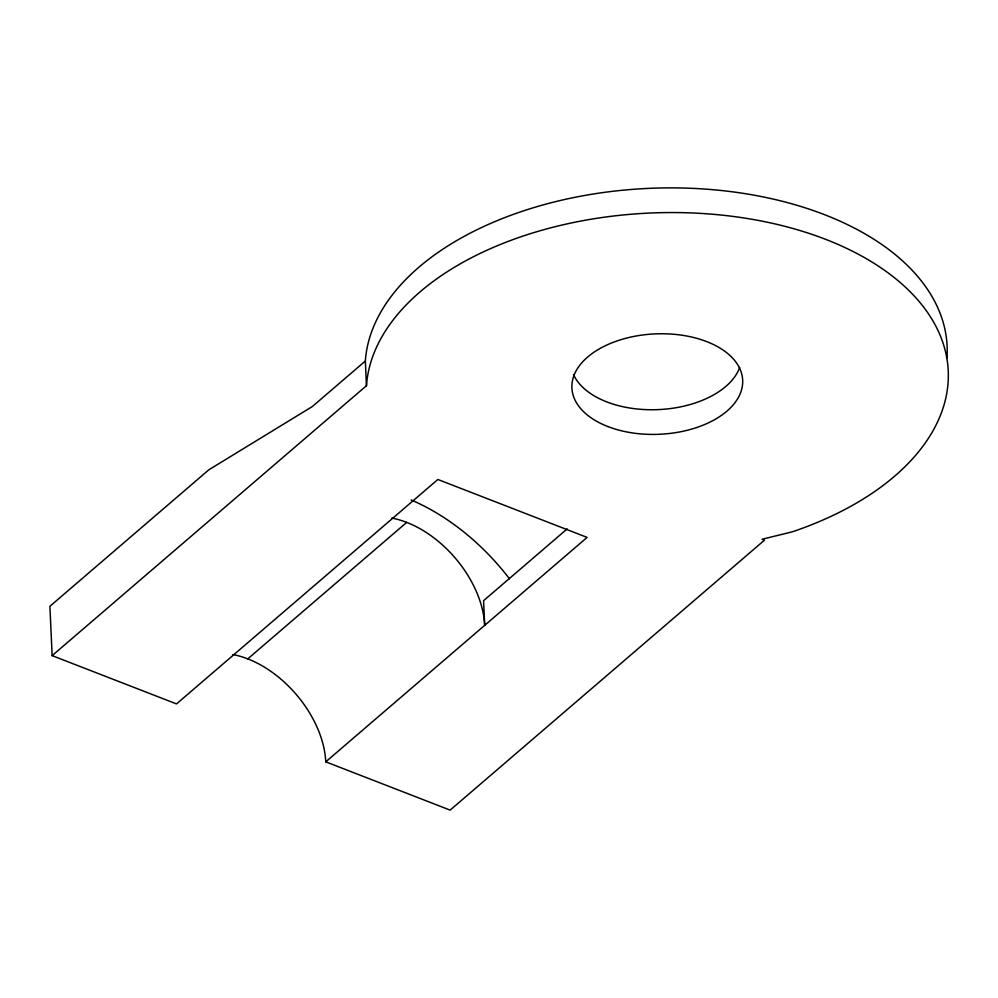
<?xml version="1.0" encoding="UTF-8"?>
<svg xmlns="http://www.w3.org/2000/svg" width="998" height="998" viewBox="0 0 998 998"><rect width="100%" height="100%" fill="white"/><g stroke="black" fill="none" stroke-linecap="round" stroke-linejoin="round"><path stroke-width="1.5" d="M946.977 357.795A291.254 171.194 -2.6 0 0 668.086 187.886A291.254 171.194 -2.6 0 0 365.343 361.026L312.362 406.523L208.832 469.809L49.9 606.297L52.145 655.636L176.509 703.914L437.86 479.477L587.098 537.398L325.76 761.836A91.579 59.244 49.3 0 0 232.896 654.563M52.145 655.636L366.466 385.702A291.254 171.194 -2.6 0 1 813.008 234.73A291.254 171.194 -2.6 0 1 792.362 531.809L762.085 539.257L764.456 540.18L450.135 810.114L325.76 761.836M247.778 658.867L406.697 522.378M567.151 528.903L483.568 600.684L484.691 625.359A91.579 59.244 49.3 0 0 391.827 518.074M365.343 361.026L366.466 385.702M739.693 367.414A85.466 50.237 -2.6 0 1 658.081 409.617A85.466 50.237 -2.6 0 1 573.513 374.549M411.089 499.948A178.268 115.331 49.3 0 1 509.417 578.728M607.832 426.545A85.466 50.237 -2.6 0 0 742.325 386.263A85.466 50.237 -2.6 0 0 621.679 339.445A85.466 50.237 -2.6 0 0 607.832 426.545"/></g></svg>
